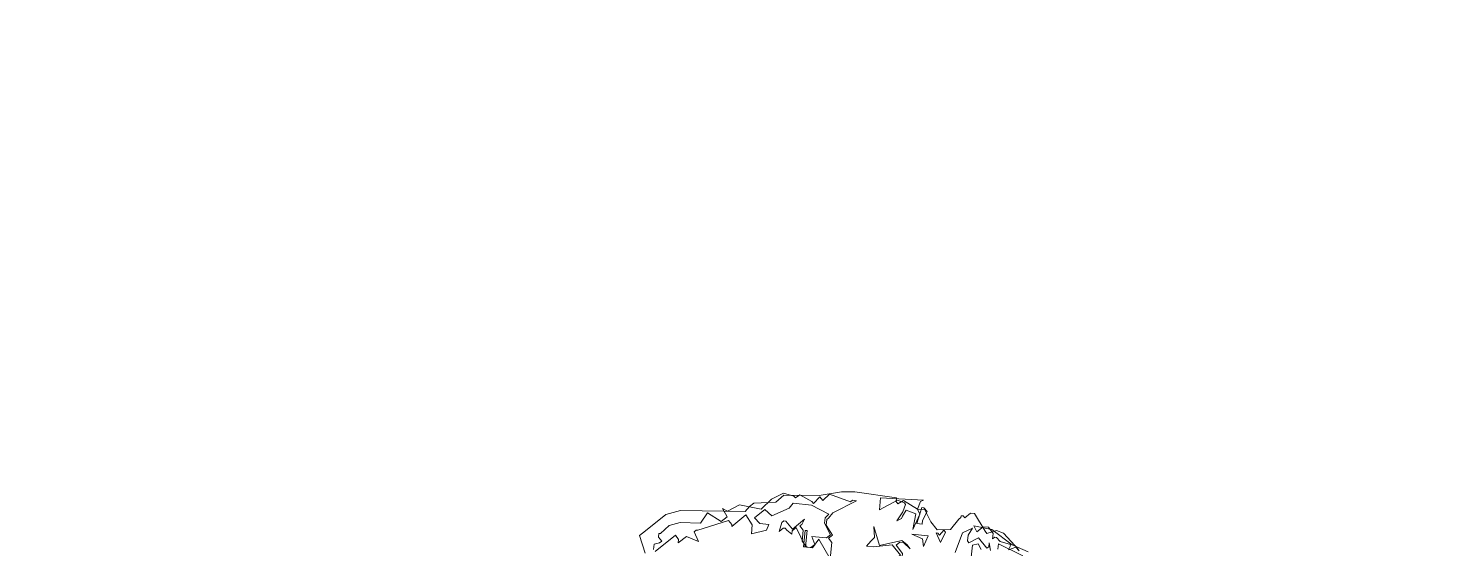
# Model space of a CAD drawing. Header units: metres. Extents: x 329311 to 330425, y 7396637 to 7397287.
# Drawn here: x 329853.228 to 329857.579, y 7397046.33 to 7397047.929 of the extents above; entities that cross this region are included whole.
import ezdxf

# ---------------------------------------------------------------- set-up
doc = ezdxf.new("R2010")
doc.units = ezdxf.units.M
doc.linetypes.add('CACHE2', pattern=[4.7625, 3.175, -1.5875])
doc.layers.get('0').update_dxf_attribs({"lineweight": 18})
doc.layers.add('ARBRE', color=251, linetype='Continuous', lineweight=13)
doc.layers.add('AXES+POTEAUX', color=6, linetype='CACHE2', lineweight=13)
doc.layers.add('VEGETAIS', color=3, linetype='Continuous')

# ---------------------------------------------------------------- blocks, each defined once
blk = doc.blocks.new('WMF26', base_point=(0, 0.001))
at = {"color": 85}
for points in [[(7.323, -0.184), (7.359, -0.221), (7.462, -0.147), (7.745, -0.286), (7.883, -0.286), (8.022, -0.496), (8.159, -0.636), (8.407, -0.605), (8.545, -0.395), (8.581, -0.358), (8.581, -0.322), (8.618, -0.322), (8.654, -0.358), (8.756, -0.257), (8.829, -0.257), (9.069, -0.569), (9.105, -0.605), (9.28, -0.533), (9.419, -0.569), (9.732, -0.846)], [(2.681, -1.654), (2.542, -1.334), (2.644, -1.232), (2.994, -0.883), (3.269, -0.781), (4.492, -0.672), (4.565, -0.569), (4.638, -0.496), (5.053, -0.431), (5.191, -0.286), (5.86, -0.221), (6.275, -0.111), (6.522, -0.082), (7.323, -0.111), (7.323, -0.184), (7.323, -0.184)]]:
    blk.add_lwpolyline(points, dxfattribs=at)
at = {"color": 63}
for points in [[(6.5, -0.246), (6.573, -0.246), (6.152, -0.522), (6.078, -0.631), (6.049, -0.661), (6.049, -0.77), (6.188, -0.944), (6.116, -1.009), (6.188, -1.083), (6.188, -1.396), (5.94, -1.046), (5.838, -1.221), (5.701, -1.221), (5.489, -0.871), (5.417, -0.944), (5.417, -1.009), (5.315, -0.944), (5.278, -0.908), (5.242, -0.908), (5.176, -0.981), (5.206, -0.806), (5.242, -0.77), (5.278, -0.77), (5.417, -0.908), (5.627, -0.697), (5.59, -0.806), (5.554, -0.835), (5.627, -0.908), (5.627, -1.119), (5.729, -1.221), (5.802, -1.221), (5.874, -1.155), (5.802, -1.009), (6.078, -1.009), (6.152, -0.944), (6.013, -0.734), (6.013, -0.631), (6.078, -0.558), (5.729, -0.42), (5.38, -0.42), (5.315, -0.522), (5.002, -0.697), (4.856, -0.594), (4.681, -0.77), (4.791, -0.871), (4.965, -0.871), (4.929, -0.981), (4.652, -1.083), (4.652, -0.908), (4.507, -0.734), (4.266, -0.981), (4.266, -0.944), (4.194, -0.871), (3.633, -1.119), (3.604, -1.119), (3.568, -1.155), (3.67, -1.33), (3.43, -1.257), (3.284, -1.396), (3.284, -1.33), (3.219, -1.257), (2.869, -1.606)], [(2.833, -1.57), (2.833, -1.469), (2.934, -1.432), (2.972, -1.396), (2.905, -1.33), (2.905, -1.257), (2.934, -1.257), (3.081, -1.083), (3.284, -1.009), (3.67, -0.981), (3.779, -0.77), (4.056, -0.908), (4.158, -0.806), (4.056, -0.661), (4.158, -0.697), (4.369, -0.558), (4.791, -0.594), (4.965, -0.384), (5.176, -0.246), (5.38, -0.282), (5.417, -0.311), (5.489, -0.246), (5.729, -0.347), (5.766, -0.384), (5.874, -0.246), (5.94, -0.311), (6.049, -0.173), (6.464, -0.282), (6.5, -0.246), (6.5, -0.246)], [(7.745, -0.286), (7.796, -0.374), (7.696, -0.678), (7.721, -0.375), (7.533, -0.326), (7.475, -0.444), (7.462, -0.493), (7.374, -0.544), (7.47, -0.362), (7.506, -0.223), (7.488, -0.192), (7.348, -0.155), (7.03, -0.375), (7.022, -0.143), (7.84, -0.103), (7.784, -0.136), (7.745, -0.286), (7.745, -0.286)], [(8.752, -0.781), (8.782, -0.817), (8.956, -0.708), (9.131, -0.883), (9.167, -0.853), (9.167, -0.781), (9.203, -0.919)], [(9.342, -0.883), (9.342, -0.781), (9.83, -0.955)], [(9.029, -0.919), (8.956, -0.817), (8.855, -0.853), (8.855, -1.203)], [(8.542, -1.027), (8.643, -0.643), (8.819, -0.533), (8.752, -0.679), (8.752, -0.781), (8.752, -0.781)]]:
    blk.add_lwpolyline(points, dxfattribs=at)
at = {"color": 106}
for points in [[(7.934, -0.311), (7.861, -0.486), (7.861, -0.558), (7.759, -0.558), (7.825, -0.246), (7.861, -0.246), (7.934, -0.311), (7.934, -0.311)], [(9.607, -0.77), (9.92, -0.871)], [(9.746, -0.871), (9.68, -0.806), (9.542, -0.871), (9.571, -0.806), (9.571, -0.77), (9.368, -0.734), (9.295, -0.661), (9.259, -0.661), (9.221, -0.697), (9.221, -0.594), (9.12, -0.486), (9.018, -0.486), (8.909, -0.594), (8.844, -0.486), (9.192, -0.522), (9.607, -0.77), (9.607, -0.77)], [(7.512, -0.908), (7.621, -0.981), (7.686, -1.046), (7.548, -0.944), (7.476, -0.944), (7.41, -1.009), (7.548, -1.155), (7.548, -1.396), (7.476, -1.33), (7.3, -1.396), (7.512, -1.185), (7.337, -1.009), (6.988, -1.083), (6.85, -1.083), (6.922, -0.981), (6.988, -0.908), (6.951, -0.697), (7.097, -1.046), (7.512, -0.908), (7.512, -0.908)], [(7.934, -0.981), (7.898, -0.835), (7.686, -0.77), (7.999, -0.77), (7.934, -0.981), (7.934, -0.981)], [(8.246, -0.871), (8.145, -0.697), (8.174, -0.697), (8.21, -0.734), (8.283, -0.631), (8.32, -0.661), (8.246, -0.871), (8.246, -0.871)], [(5.701, -1.221), (5.664, -1.221), (5.664, -0.908), (5.701, -0.908), (5.701, -1.221), (5.701, -1.221)]]:
    blk.add_lwpolyline(points, dxfattribs=at)
blk = doc.blocks.new('T2_02')
at = {"xscale": 0.3499999999999943, "yscale": 0.3499999999999943, "zscale": 0.3499999999999943}
blk.add_blockref('WMF26', (-2.2399, 1.997), dxfattribs=at)

msp = doc.modelspace()

# ---------------------------------------------------------------- hatches: boundary and pattern name
at = {"layer": 'AXES+POTEAUX'}
h = msp.add_hatch(dxfattribs=at)
h.set_pattern_fill('ANGLE', color=253, scale=0.025)
h.set_pattern_definition([(341.96263, (329827.33868, 7397103.38185), (0.0540704, 0.166043), [0.127, -0.047625]), (71.96263, (329827.33868, 7397103.38185), (-0.166043, 0.0540704), [0.127, -0.047625])])
edge = h.paths.add_edge_path()
edge.add_line((329850.6521, 7397051.5264), (329866.1448, 7397046.453))
edge.add_line((329864.5976, 7397047.8459), (329852.057, 7397051.9296))
edge.add_line((329861.3389, 7397048.907), (329859.8397, 7397049.3952))
edge.add_line((329865.0576, 7397049.1489), (329864.5976, 7397047.8459))
edge.add_line((329866.1448, 7397046.453), (329866.4378, 7397047.3639))
edge.add_line((329866.4378, 7397047.3639), (329869.0187, 7397046.5336))
edge.add_line((329870.9492, 7397047.2304), (329865.0576, 7397049.1489))
edge.add_line((329869.0187, 7397046.5336), (329868.7254, 7397045.6064))
edge.add_line((329868.7254, 7397045.6064), (329874.2876, 7397043.8012))
edge.add_line((329875.0309, 7397044.4484), (329870.5214, 7397045.9169))
edge.add_line((329870.5214, 7397045.9169), (329870.9492, 7397047.2304))
edge.add_line((329874.2876, 7397043.8012), (329873.5994, 7397041.6878))
edge.add_line((329875.298, 7397041.1347), (329875.7585, 7397042.549))
edge.add_line((329875.7585, 7397042.549), (329876.1582, 7397042.4188))
edge.add_line((329876.1582, 7397042.4188), (329876.6974, 7397044.1394))
edge.add_line((329876.6974, 7397044.1394), (329876.5032, 7397044.1659))
edge.add_line((329876.5032, 7397044.1659), (329875.0889, 7397044.6264))
edge.add_line((329875.0889, 7397044.6264), (329875.0309, 7397044.4484))
edge.add_line((329873.5994, 7397041.6878), (329875.298, 7397041.1347))
edge.add_line((329848.3439, 7397053.2343), (329850.9292, 7397052.4026))
edge.add_line((329850.9292, 7397052.4026), (329850.6521, 7397051.5264))
edge.add_line((329852.057, 7397051.9296), (329852.4849, 7397053.2434))
edge.add_line((329852.4849, 7397053.2434), (329832.0228, 7397059.8777))
edge.add_line((329831.3186, 7397057.8526), (329848.0786, 7397052.3955))
edge.add_line((329848.0786, 7397052.3955), (329848.3439, 7397053.2343))
edge.add_line((329831.359, 7397057.8394), (329832.0229, 7397059.8644))

# ---------------------------------------------------------------- linework, layer by layer
at = {"layer": 'VEGETAIS'}
msp.add_spline([(329853.356, 7397046.2003), (329864.5148, 7397043.7038), (329861.5651, 7397041.9526), (329858.2167, 7397044.4363), (329853.8269, 7397044.1193), (329853.356, 7397046.2003)], degree=3, dxfattribs=at)

# ---------------------------------------------------------------- block references
at = {"layer": 'ARBRE', "xscale": 0.4621142716754235, "yscale": 0.4621142716754235, "zscale": 0.4621142716754235, "rotation": 354.0121026411171}
msp.add_blockref('T2_02', (329855.6539, 7397045.6024), dxfattribs=at)

doc.saveas('drawing.dxf')
